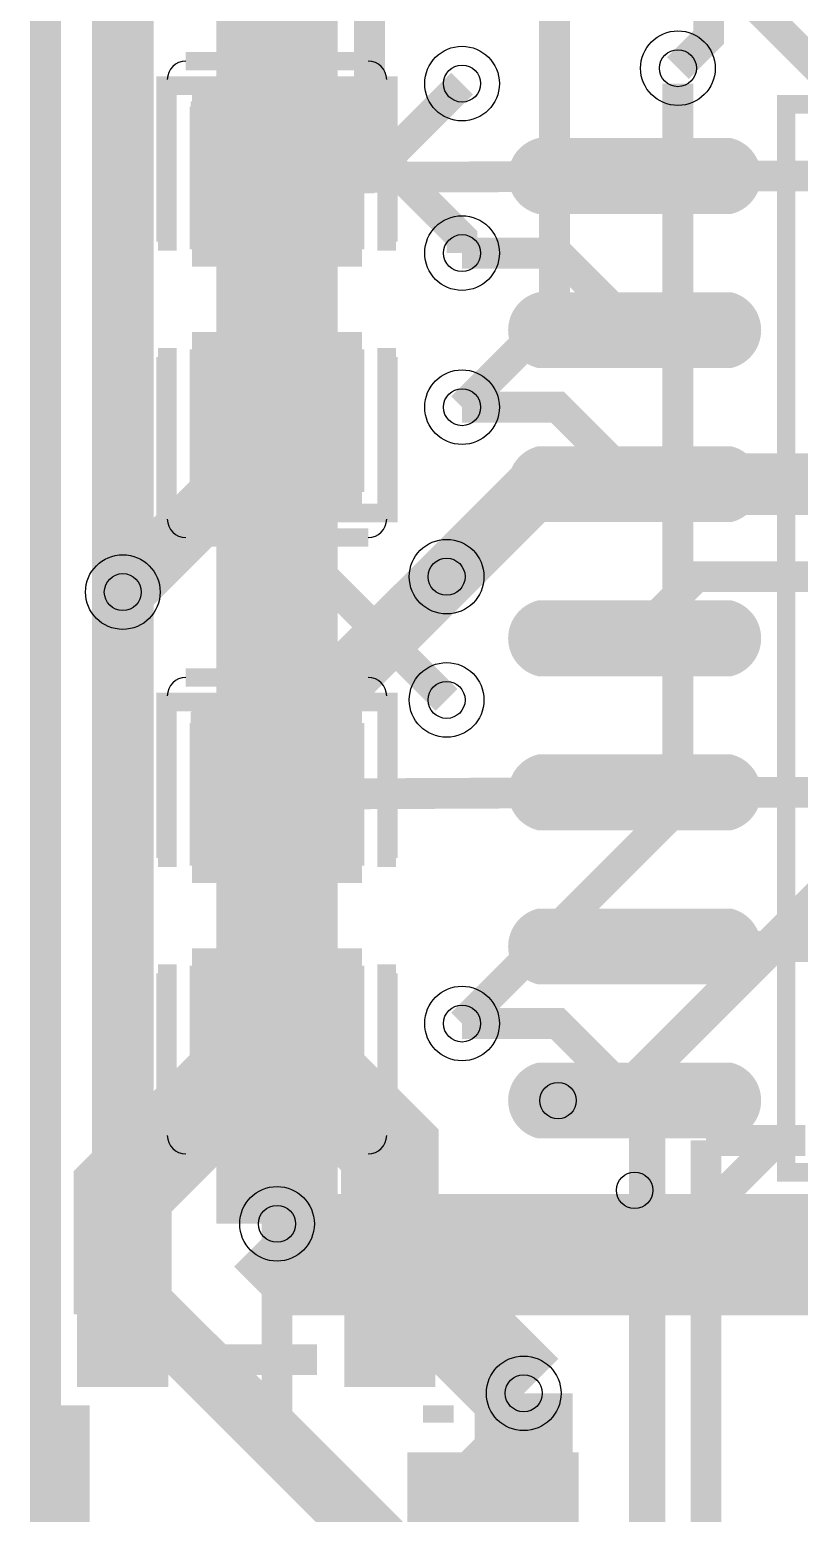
# Model space of a CAD drawing. Header units: millimetres. Extents: x 31.6 to 67.4, y 31.5 to 89.
# Drawn here: x 32.89 to 39.23, y 51.21 to 63.44 of the extents above; entities that cross this region are included whole.
import ezdxf

# ---------------------------------------------------------------- set-up
doc = ezdxf.new("R2010")
doc.units = ezdxf.units.MM
for name, color, linetype, true_color in [('BoardOutLine', 7, 'Continuous', 0xff00ff), ('BottomLayer', 7, 'Continuous', 0x0000ff), ('BottomPasteMaskLayer', 7, 'Continuous', 0x800000), ('BottomSilkLayer', 7, 'Continuous', 0x66cc33), ('BottomSolderMaskLayer', 7, 'Continuous', 0xaa00ff), ('Document', 7, 'Continuous', 0xffffff), ('Hole', 7, 'Continuous', 0x222222), ('Inner1', 7, 'Continuous', 0x999966), ('Inner2', 7, 'Continuous', 0x008000), ('Multi-Layer', 7, 'Continuous', 0xc0c0c0), ('TopLayer', 7, 'Continuous', 0xff0000), ('TopPasteMaskLayer', 7, 'Continuous', 0x808080), ('TopSilkLayer', 7, 'Continuous', 0xffcc00), ('TopSolderMaskLayer', 7, 'Continuous', 0x800080)]:
    doc.layers.add(name, color=color, linetype=linetype, true_color=true_color)

msp = doc.modelspace()

# ---------------------------------------------------------------- hatches: boundary and pattern name
at = {"layer": 'BottomLayer'}
for points in [[(35.600076200152444, 61.50914401828811), (34.250063500127, 61.50914401828811), (34.250063500127, 62.91915163830333), (35.600076200152444, 62.91915163830333)], [(38.60297180594375, 62.51711963423928, -0.7853981633974483), (38.60297180594375, 61.94312928625858), (37.13896367792722, 61.94312928625858, -0.7853981633974483), (37.13896367792722, 62.51711963423928)], [(38.60297180594375, 61.24711709423421, -0.7853981633974483), (38.60297180594375, 60.673126746253516), (37.13896367792722, 60.673126746253516, -0.7853981633974483), (37.13896367792722, 61.24711709423421)], [(35.600076200152444, 60.91910083820164), (34.250063500127, 60.91910083820164), (34.250063500127, 59.50909321818642), (35.600076200152444, 59.50909321818642)], [(38.60297180594375, 59.977114554229146, -0.7853981633974483), (38.60297180594375, 59.40312420624845), (37.13896367792722, 59.40312420624845, -0.7853981633974483), (37.13896367792722, 59.977114554229146)], [(38.60297180594375, 58.70711201422408, -0.7853981633974483), (38.60297180594375, 58.13312166624338), (37.13896367792722, 58.13312166624338, -0.7853981633974483), (37.13896367792722, 58.70711201422408)], [(34.23657607315204, 56.567894335788765), (35.613563627127405, 56.567894335788765), (35.613563627127405, 57.70043180086361), (34.23657607315204, 57.70043180086361)], [(38.60297180594375, 57.437109474219014, -0.7853981633974483), (38.60297180594375, 56.86311912623832), (37.13896367792722, 56.86311912623832, -0.7853981633974483), (37.13896367792722, 57.437109474219014)], [(38.60297180594375, 56.16710693421395, -0.7853981633974483), (38.60297180594375, 55.59311658623325), (37.13896367792722, 55.59311658623325, -0.7853981633974483), (37.13896367792722, 56.16710693421395)], [(34.23657607315204, 55.70033020066046), (35.613563627127405, 55.70033020066046), (35.613563627127405, 54.5677927355855), (34.23657607315204, 54.5677927355855)], [(38.60297180594375, 54.89710439420888, -0.7853981633974483), (38.60297180594375, 54.323114046228184), (37.13896367792722, 54.323114046228184, -0.7853981633974483), (37.13896367792722, 54.89710439420888)]]:
    msp.add_hatch(color=256, dxfattribs=at).paths.add_polyline_path(points)
at = {"layer": 'BottomPasteMaskLayer'}
for points in [[(35.54503429006877, 62.88915417830833), (34.26504953009908, 62.88915417830833), (34.215036830073586, 62.839141478282954), (34.215036830073586, 61.68912877825767), (34.26504953009908, 61.63914147828302), (34.67508255016514, 61.6341122682245), (34.67508255016514, 62.08412496824997), (35.12506985013965, 62.08412496824997), (35.12506985013965, 61.64411988823986), (35.54503429006877, 61.63914147828302), (35.59504699009403, 61.68912877825767), (35.59504699009403, 62.839141478282954)], [(38.60297180594375, 62.51711963423928, -0.7853981633974483), (38.60297180594375, 61.94312928625858), (37.13896367792722, 61.94312928625858, -0.7853981633974483), (37.13896367792722, 62.51711963423928)], [(38.60297180594375, 61.24711709423421, -0.7853981633974483), (38.60297180594375, 60.673126746253516), (37.13896367792722, 60.673126746253516, -0.7853981633974483), (37.13896367792722, 61.24711709423421)], [(35.54503429006877, 60.739141478283045), (35.12506985013965, 60.7391160782322), (35.12506985013965, 60.294132588265256), (34.67508255016514, 60.294132588265256), (34.67508255016514, 60.734112268224635), (34.26504953009908, 60.739141478283045), (34.215036830073586, 60.68912877825767), (34.215036830073586, 59.539141478283), (34.26504953009908, 59.48912877825762), (35.54503429006877, 59.48912877825762), (35.59504699009403, 59.539141478283), (35.59504699009403, 60.68912877825767)], [(38.60297180594375, 59.977114554229146, -0.7853981633974483), (38.60297180594375, 59.40312420624845), (37.13896367792722, 59.40312420624845, -0.7853981633974483), (37.13896367792722, 59.977114554229146)], [(38.60297180594375, 58.70711201422408, -0.7853981633974483), (38.60297180594375, 58.13312166624338), (37.13896367792722, 58.13312166624338, -0.7853981633974483), (37.13896367792722, 58.70711201422408)], [(34.285064770129566, 56.584099568199235), (34.705029210058456, 56.58412496824997), (34.705029210058456, 57.02910845821691), (35.15501651003319, 57.02910845821691), (35.15501651003319, 56.589128778257646), (35.56504953009903, 56.584099568199235), (35.61506223012452, 56.63411226822461), (35.61506223012452, 57.78409956819917), (35.56504953009903, 57.834112268224544), (34.285064770129566, 57.834112268224544), (34.2350520701043, 57.78409956819917), (34.2350520701043, 56.63411226822461)], [(38.60297180594375, 57.437109474219014, -0.7853981633974483), (38.60297180594375, 56.86311912623832), (37.13896367792722, 56.86311912623832, -0.7853981633974483), (37.13896367792722, 57.437109474219014)], [(38.60297180594375, 56.16710693421395, -0.7853981633974483), (38.60297180594375, 55.59311658623325), (37.13896367792722, 55.59311658623325, -0.7853981633974483), (37.13896367792722, 56.16710693421395)], [(34.285064770129566, 54.43408686817372), (35.56504953009903, 54.43408686817372), (35.61506223012452, 54.48409956819921), (35.61506223012452, 55.63411226822461), (35.56504953009903, 55.68409956819926), (35.15501651003319, 55.689128778257555), (35.15501651003319, 55.2391160782322), (34.705029210058456, 55.2391160782322), (34.705029210058456, 55.679121158242424), (34.285064770129566, 55.68409956819926), (34.2350520701043, 55.63411226822461), (34.2350520701043, 54.48409956819921)], [(38.60297180594375, 54.89710439420888, -0.7853981633974483), (38.60297180594375, 54.323114046228184), (37.13896367792722, 54.323114046228184, -0.7853981633974483), (37.13896367792722, 54.89710439420888)]]:
    msp.add_hatch(color=256, dxfattribs=at).paths.add_polyline_path(points)
at = {"layer": 'BottomSolderMaskLayer'}
for points in [[(35.62439549508008, 61.48261613832733), (34.22574420519936, 61.48261613832733), (34.22574420519936, 62.94568142983894), (35.62439549508008, 62.94568142983894)], [(38.66775665982527, 62.54251968503938, -0.7853981633974483), (38.66775665982527, 61.91772923545848), (37.0741788240457, 61.91772923545848, -0.7853981633974483), (37.0741788240457, 62.54251968503938)], [(38.66775665982527, 61.272517145034314, -0.7853981633974483), (38.66775665982527, 60.647726695453414), (37.0741788240457, 60.647726695453414, -0.7853981633974483), (37.0741788240457, 61.272517145034314)], [(35.62439549508008, 60.945628718162425), (34.22574420519936, 60.945628718162425), (34.22574420519936, 59.48256342665093), (35.62439549508008, 59.48256342665093)], [(38.66775665982527, 60.00251460502925, -0.7853981633974483), (38.66775665982527, 59.37772415544835), (37.0741788240457, 59.37772415544835, -0.7853981633974483), (37.0741788240457, 60.00251460502925)], [(38.66775665982527, 58.73251206502418, -0.7853981633974483), (38.66775665982527, 58.10772161544328), (37.0741788240457, 58.10772161544328, -0.7853981633974483), (37.0741788240457, 58.73251206502418)], [(34.20569360356444, 56.54700569533577), (35.644446096715, 56.54700569533577), (35.644446096715, 57.721324189502525), (34.20569360356444, 57.721324189502525)], [(38.66775665982527, 57.462509525019115, -0.7853981633974483), (38.66775665982527, 56.837719075438216), (37.0741788240457, 56.837719075438216, -0.7853981633974483), (37.0741788240457, 57.462509525019115)], [(38.66775665982527, 56.19250698501405, -0.7853981633974483), (38.66775665982527, 55.56771653543315), (37.0741788240457, 55.56771653543315, -0.7853981633974483), (37.0741788240457, 56.19250698501405)], [(34.20569360356444, 55.72121884111334), (35.644446096715, 55.72121884111334), (35.644446096715, 54.5469003469467), (34.20569360356444, 54.5469003469467)], [(38.66775665982527, 54.92250444500898, -0.7853981633974483), (38.66775665982527, 54.29771399542808), (37.0741788240457, 54.29771399542808, -0.7853981633974483), (37.0741788240457, 54.92250444500898)]]:
    msp.add_hatch(color=256, dxfattribs=at).paths.add_polyline_path(points)
at = {"layer": 'TopLayer'}
for points in [[(35.613563627127405, 61.64790449580903), (34.23657607315204, 61.64790449580903), (34.23657607315204, 62.78044196088399), (35.613563627127405, 62.78044196088399)], [(35.613563627127405, 60.780340360680725), (34.23657607315204, 60.780340360680725), (34.23657607315204, 59.64780289560588), (35.613563627127405, 59.64780289560588)], [(35.600076200152444, 56.429133858267846), (34.250063500127, 56.429133858267846), (34.250063500127, 57.839141478282954), (35.600076200152444, 57.839141478282954)], [(35.600076200152444, 55.83909067818138), (34.250063500127, 55.83909067818138), (34.250063500127, 54.42908305816616), (35.600076200152444, 54.42908305816616)], [(33.304038608077235, 53.42400304800617), (34.00403860807705, 53.42400304800617), (34.00403860807705, 52.27399034798077), (33.304038608077235, 52.27399034798077)], [(35.504191008381895, 53.42400304800617), (36.20419100838194, 53.42400304800617), (36.20419100838194, 52.27399034798077), (35.504191008381895, 52.27399034798077)], [(37.35415290830588, 51.099136398272776), (37.35415290830588, 51.6991363982728), (36.05412750825508, 51.6991363982728), (36.05412750825508, 51.099136398272776)]]:
    msp.add_hatch(color=256, dxfattribs=at).paths.add_polyline_path(points)
at = {"layer": 'TopPasteMaskLayer'}
for points in [[(35.565074930149876, 61.6641097282195), (35.145110490220986, 61.66413512827023), (35.145110490220986, 62.10911861823729), (34.69512319024625, 62.10911861823729), (34.69512319024625, 61.66913893827791), (34.28509017018041, 61.6641097282195), (34.23507747015492, 61.71412242824488), (34.23507747015492, 62.864109728219546), (34.28509017018041, 62.91412242824492), (35.565074930149876, 62.91412242824492), (35.61508763017514, 62.864109728219546), (35.61508763017514, 61.71412242824488)], [(35.565074930149876, 59.5140970281941), (34.28509017018041, 59.5140970281941), (34.23507747015492, 59.56410972821959), (34.23507747015492, 60.71412242824488), (34.28509017018041, 60.76410972821952), (34.69512319024625, 60.76913893827782), (34.69512319024625, 60.319126238252466), (35.145110490220986, 60.319126238252466), (35.145110490220986, 60.75913131826269), (35.565074930149876, 60.76410972821952), (35.61508763017514, 60.71412242824488), (35.61508763017514, 59.56410972821959)], [(35.54503429006877, 56.609093218186445), (35.12506985013965, 56.60911861823729), (35.12506985013965, 57.05410210820423), (34.67508255016514, 57.05410210820423), (34.67508255016514, 56.614122428244855), (34.26504953009908, 56.609093218186445), (34.215036830073586, 56.65910591821182), (34.215036830073586, 57.80909321818649), (34.26504953009908, 57.85910591821187), (35.54503429006877, 57.85910591821187), (35.59504699009403, 57.80909321818649), (35.59504699009403, 56.65910591821182)], [(35.54503429006877, 54.45908051816116), (34.26504953009908, 54.45908051816116), (34.215036830073586, 54.509093218186536), (34.215036830073586, 55.65910591821182), (34.26504953009908, 55.70909321818647), (34.67508255016514, 55.71412242824488), (34.67508255016514, 55.26410972821941), (35.12506985013965, 55.26410972821941), (35.12506985013965, 55.70411480822963), (35.54503429006877, 55.70909321818647), (35.59504699009403, 55.65910591821182), (35.59504699009403, 54.509093218186536)], [(33.304038608077235, 53.42400304800617), (34.00403860807705, 53.42400304800617), (34.00403860807705, 52.27399034798077), (33.304038608077235, 52.27399034798077)], [(35.504191008381895, 53.42400304800617), (36.20419100838194, 53.42400304800617), (36.20419100838194, 52.27399034798077), (35.504191008381895, 52.27399034798077)], [(37.35415290830588, 51.099136398272776), (37.35415290830588, 51.6991363982728), (36.05412750825508, 51.6991363982728), (36.05412750825508, 51.099136398272776)]]:
    msp.add_hatch(color=256, dxfattribs=at).paths.add_polyline_path(points)
at = {"layer": 'TopSolderMaskLayer'}
for points in [[(35.644446096715, 61.62701585535615), (34.20569360356444, 61.62701585535615), (34.20569360356444, 62.80133434952279), (35.644446096715, 62.80133434952279)], [(35.644446096715, 60.801229001133606), (34.20569360356444, 60.801229001133606), (34.20569360356444, 59.626910506966965), (35.644446096715, 59.626910506966965)], [(35.62439549508008, 56.40260597830695), (34.22574420519936, 56.40260597830695), (34.22574420519936, 57.86567126981856), (35.62439549508008, 57.86567126981856)], [(35.62439549508008, 55.86561855814216), (34.22574420519936, 55.86561855814216), (34.22574420519936, 54.40255326663055), (35.62439549508008, 54.40255326663055)], [(33.278637635616406, 53.44940870885375), (34.02943773721631, 53.44940870885375), (34.02943773721631, 52.24859590722815), (33.278637635616406, 52.24859590722815)], [(35.478790035921065, 53.44940870885375), (36.2295901375212, 53.44940870885375), (36.2295901375212, 52.24859590722815), (35.478790035921065, 52.24859590722815)], [(37.409191728060705, 51.0874172681348), (37.409191728060705, 51.7108634688733), (35.99909729066758, 51.7108634688733), (35.99909729066758, 51.0874172681348)]]:
    msp.add_hatch(color=256, dxfattribs=at).paths.add_polyline_path(points)

# ---------------------------------------------------------------- linework, layer by layer
at = {"layer": 'BoardOutLine', "const_width": 0.25400050800101603}
msp.add_lwpolyline([(33.02006604013218, 39.75107950215909), (33.01498602997208, 87.24409448818903)], dxfattribs=at)
at = {"layer": 'BottomLayer'}
for points, const_width in [([(34.925069850139835, 63.75412750825501), (34.925069850139835, 65.29413258826526)], 0.8), ([(36.449072898145914, 62.99212598425197), (35.67106934213871, 62.21412242824488), (34.925069850139835, 62.21412242824488)], 0.25400050800101603), ([(37.87147574295159, 62.23012446024893), (34.925069850139835, 62.21488442976897)], 0.25400050800101603), ([(37.87147574295159, 62.23012446024893), (40.0050800101601, 62.23012446024893), (40.640081280162576, 61.595123190246454), (40.640081280162576, 58.42011684023373), (41.02108204216415, 58.039116078232155), (41.40208280416573, 58.039116078232155), (42.037084074168206, 57.40411480822968), (42.037084074168206, 56.814833629667305), (42.33172466344922, 56.515113030226075), (44.523749047498086, 56.515113030226075), (44.958089916179915, 56.08077216154436), (44.958089916179915, 55.15113030226064), (44.41706883413758, 54.61010922021853), (43.408686817373564, 54.61010922021853)], 0.25400050800101603), ([(37.8709677419356, 60.960121920243864), (37.2359664719329, 61.595123190246454), (36.449072898145914, 61.595123190246454)], 0.25400050800101603), ([(37.8709677419356, 59.6901193802388), (37.2359664719329, 60.32512065024139), (36.449072898145914, 60.32512065024139)], 0.25400050800101603), ([(36.32207264414524, 57.912115824231705), (34.925069850139835, 59.309118618237335), (34.925069850139835, 60.21412242824488)], 0.25400050800101603), ([(37.8709677419356, 58.42011684023373), (38.37896875793763, 58.92811785623576), (39.62407924815852, 58.92811785623576)], 0.25400050800101603), ([(37.87147574295159, 57.150114300228665), (34.925069850139835, 57.13487426974859)], 0.25400050800101603), ([(37.8709677419356, 57.150114300228665), (39.62407924815852, 57.150114300228665)], 0.25400050800101603), ([(37.8709677419356, 55.8801117602236), (39.243078486156946, 55.8801117602236), (40.513081026162126, 57.150114300228665)], 0.25400050800101603), ([(34.925069850139835, 53.594107188214366), (34.925069850139835, 55.13411226822461)], 0.8), ([(37.8709677419356, 54.61010922021853), (37.2359664719329, 55.24511049022101), (36.449072898145914, 55.24511049022101)], 0.25400050800101603), ([(34.925069850139835, 53.594107188214366), (34.925069850139835, 55.13411226822461)], 0.25400050800101603)]:
    msp.add_lwpolyline(points, dxfattribs=dict(at, const_width=const_width))
at = {"layer": 'BottomSilkLayer', "const_width": 0.15240030480060962}
for points in [[(35.676276352552804, 63.177724155448345), (34.17386334772664, 63.177724155448345)], [(34.02146304292614, 63.02532385064774), (34.02146304292614, 61.615316230632516)], [(35.8286766573533, 61.615316230632516), (35.8286766573533, 63.02532385064774)], [(34.02146304292614, 59.40292100584202), (34.02146304292614, 60.81292862585735)], [(35.8286766573533, 60.81292862585735), (35.8286766573533, 59.40292100584202)], [(35.676276352552804, 59.25052070104141), (34.17386334772664, 59.25052070104141)], [(34.00797561595118, 56.61031242062495), (34.00797561595118, 57.895250190500406), (35.84216408432826, 57.895250190500406), (35.84216408432826, 56.61031242062495)], [(34.00797561595118, 55.657912115824274), (34.00797561595118, 54.37297434594882), (35.84216408432826, 54.37297434594882), (35.84216408432826, 55.657912115824274)]]:
    msp.add_lwpolyline(points, dxfattribs=at)
msp.add_lwpolyline([(39.118643637287505, 54.01889763779525), (42.161468122936185, 54.01889763779525), (42.161468122936185, 62.8213360426721), (39.118643637287505, 62.8213360426721), (39.118643637287505, 54.01889763779525)], close=True, dxfattribs=at)
at = {"layer": 'BottomSilkLayer'}
msp.add_circle((37.8709677419356, 53.870713741427494), 0.15011430022860048, dxfattribs=at)
for centre, start, end in [((34.173863347726865, 63.025323850647624), 90, 179.99999999999136), ((35.67627635255258, 63.025323850647624), 0, 90), ((34.173863347726865, 59.40292100584213), 180.00000000000867, 270), ((35.67627635255258, 59.40292100584213), 270, 0)]:
    msp.add_arc(centre, 0.15240030480060962, start, end, dxfattribs=at)
at = {"layer": 'Document'}
msp.add_circle((37.240030480060796, 54.61010922021853), 0.15011430022860048, dxfattribs=at)
at = {"layer": 'Hole'}
for centre, radius in [((38.22707645415289, 63.119126238252534), 0.15240030480060962), ((36.449072898145914, 62.99212598425197), 0.15250190500381003), ((36.449072898145914, 61.595123190246454), 0.15240030480060962), ((36.449072898145914, 60.32512065024139), 0.15240030480060962), ((36.32207264414524, 58.92811785623576), 0.15240030480060962), ((33.655067310134655, 58.801117602235195), 0.15240030480060962), ((36.32207264414524, 57.912115824231705), 0.15240030480060962), ((36.449072898145914, 55.24511049022101), 0.15240030480060962), ((34.925069850139835, 53.594107188214366), 0.15240030480060962), ((36.95707391414794, 52.19710439420885), 0.15240030480060962)]:
    msp.add_circle(centre, radius, dxfattribs=at)
at = {"layer": 'Inner1', "const_width": 0.25400050800101603}
for points in [[(38.22707645415289, 63.119126238252534), (38.48107696215402, 63.37312674625355), (38.48107696215402, 69.34213868427742), (38.98907797815605, 69.85013970027944), (39.87807975615942, 69.85013970027944), (40.38608077216168, 70.35814071628147), (40.38608077216168, 72.29108458216922), (40.35814071628147, 72.29108458216922), (39.87807975615942, 72.77114554229115), (38.86207772415537, 72.77114554229115), (36.830073660147264, 74.80314960629926), (36.830073660147264, 76.20015240030489)], [(36.32207264414524, 71.62814325628653), (35.56007112014231, 70.8661417322835), (35.56007112014231, 70.48514097028203), (35.68707137414276, 70.35814071628147), (35.68707137414276, 62.484124968249944), (36.449072898145914, 61.722123444246904), (36.449072898145914, 61.595123190246454)], [(36.32207264414524, 70.35814071628147), (37.21107442214884, 69.46913893827787), (37.21107442214884, 61.08712217424443), (36.449072898145914, 60.32512065024139)]]:
    msp.add_lwpolyline(points, dxfattribs=at)
at = {"layer": 'Inner2'}
for points, const_width in [([(33.655067310134655, 68.83413766827539), (33.655067310134655, 58.801117602235195)], 0.5080010160020321), ([(34.925069850139835, 63.75412750825501), (34.925069850139835, 53.594107188214366)], 1), ([(41.40208280416573, 59.6901193802388), (37.08407416814839, 59.6901193802388), (36.32207264414524, 58.92811785623576)], 0.5080010160020321), ([(33.655067310134655, 58.801117602235195), (33.655067310134655, 53.08610617221234), (42.164084328168656, 44.57708915417834), (59.563119126238234, 44.57708915417834), (63.500127000254, 40.640081280162576)], 0.5080010160020321), ([(34.925069850139835, 53.594107188214366), (35.179070358140734, 53.34010668021335), (41.40208280416573, 53.34010668021335)], 1)]:
    msp.add_lwpolyline(points, dxfattribs=dict(at, const_width=const_width))
at = {"layer": 'Multi-Layer'}
for centre in [(38.22707645415289, 63.119126238252534), (36.449072898145914, 62.99212598425197), (36.449072898145914, 61.595123190246454), (36.449072898145914, 60.32512065024139), (36.32207264414524, 58.92811785623576), (33.655067310134655, 58.801117602235195), (36.32207264414524, 57.912115824231705), (36.449072898145914, 55.24511049022101), (34.925069850139835, 53.594107188214366), (36.95707391414794, 52.19710439420885)]:
    msp.add_circle(centre, 0.30749301498603, dxfattribs=at)
at = {"layer": 'TopLayer'}
for points, const_width in [([(40.26771653543301, 62.23012446024893), (38.74371348742693, 63.75412750825501), (34.925069850139835, 63.75412750825501)], 0.25400050800101603), ([(36.449072898145914, 62.99212598425197), (35.67106934213871, 62.21412242824488), (34.925069850139835, 62.21412242824488)], 0.25400050800101603), ([(36.449072898145914, 55.24511049022101), (38.22707645415289, 57.0231140462281), (38.22707645415289, 62.99212598425197)], 0.25400050800101603), ([(33.655067310134655, 58.801117602235195), (34.925069850139835, 60.071120142240375), (34.925069850139835, 60.21412242824488)], 0.5080010160020321), ([(36.32207264414524, 58.92811785623576), (34.925069850139835, 57.53111506223013), (34.925069850139835, 57.1341122682245)], 0.5080010160020321), ([(45.085090170180365, 56.26111252222506), (39.370078740157396, 56.26111252222506), (37.973075946151994, 54.864109728219546), (37.973075946151994, 49.66725933451869), (36.703073406146814, 48.39979679959367)], 0.30000000000000004), ([(34.925069850139835, 55.13411226822461), (33.65405130810268, 53.86309372618757), (33.65405130810268, 52.84886969773936)], 0.806), ([(34.925069850139835, 55.13411226822461), (35.85420370840757, 54.20497840995688), (35.85420370840757, 52.84886969773936)], 0.806), ([(36.703073406146814, 46.89865379730759), (36.66751333502657, 46.86309372618746), (35.94107188214389, 46.86309372618746), (35.56007112014231, 47.244094488189035), (35.56007112014231, 51.1811023622048), (34.925069850139835, 51.81610363220727), (34.925069850139835, 53.594107188214366)], 0.25400050800101603), ([(35.85420370840757, 52.84886969773936), (36.3053086106172, 52.84886969773936), (36.95707391414794, 52.19710439420885)], 0.806), ([(36.70408940817879, 51.39903479806969), (36.95707391414794, 51.65201930403862), (36.95707391414794, 52.19710439420885)], 0.806)]:
    msp.add_lwpolyline(points, dxfattribs=dict(at, const_width=const_width))
at = {"layer": 'TopSilkLayer'}
for points, const_width in [([(35.84216408432826, 61.690322580645216), (35.84216408432826, 62.97526035052067), (34.00797561595118, 62.97526035052067), (34.00797561595118, 61.690322580645216)], 0.15240030480060962), ([(35.84216408432826, 60.73792227584454), (35.84216408432826, 59.452984505969084), (34.00797561595118, 59.452984505969084), (34.00797561595118, 60.73792227584454)], 0.15240030480060962), ([(35.676276352552804, 58.09771399542808), (34.17386334772664, 58.09771399542808)], 0.15240030480060962), ([(34.02146304292614, 57.94531369062747), (34.02146304292614, 56.53530607061214)], 0.15240030480060962), ([(35.8286766573533, 56.53530607061214), (35.8286766573533, 57.94531369062747)], 0.15240030480060962), ([(34.02146304292614, 54.32291084582164), (34.02146304292614, 55.732918465836974)], 0.15240030480060962), ([(35.8286766573533, 55.732918465836974), (35.8286766573533, 54.32291084582164)], 0.15240030480060962), ([(38.459029718059355, 48.081178562357195), (38.459029718059355, 54.28112776225555)], 0.25400050800101603), ([(39.27792735585467, 54.28112776225555), (38.459029718059355, 54.28112776225555)], 0.25400050800101603), ([(38.9890525781052, 54.22915925831853), (38.481051562103175, 53.721158242316505)], 0.25400050800101603), ([(35.676276352552804, 54.170510541021144), (34.17386334772664, 54.170510541021144)], 0.15240030480060962), ([(35.254127508255124, 52.4741173482347), (34.23528067056145, 52.4741173482347)], 0.25400050800101603), ([(33.254127508255124, 52.09852679705364), (33.254127508255124, 46.174117348234745)], 0.25400050800101603), ([(36.254127508255124, 52.098501397002906), (36.254127508255124, 51.95524511049018)], 0.25400050800101603)]:
    msp.add_lwpolyline(points, dxfattribs=dict(at, const_width=const_width))
for centre, start, end in [((34.173863347726865, 57.94531369062736), 90, 179.99999999999136), ((35.67627635255258, 57.94531369062736), 0, 90), ((34.173863347726865, 54.32291084582175), 180.00000000000867, 270), ((35.67627635255258, 54.32291084582175), 270, 0)]:
    msp.add_arc(centre, 0.15240030480060962, start, end, dxfattribs=at)

doc.saveas('drawing.dxf')
